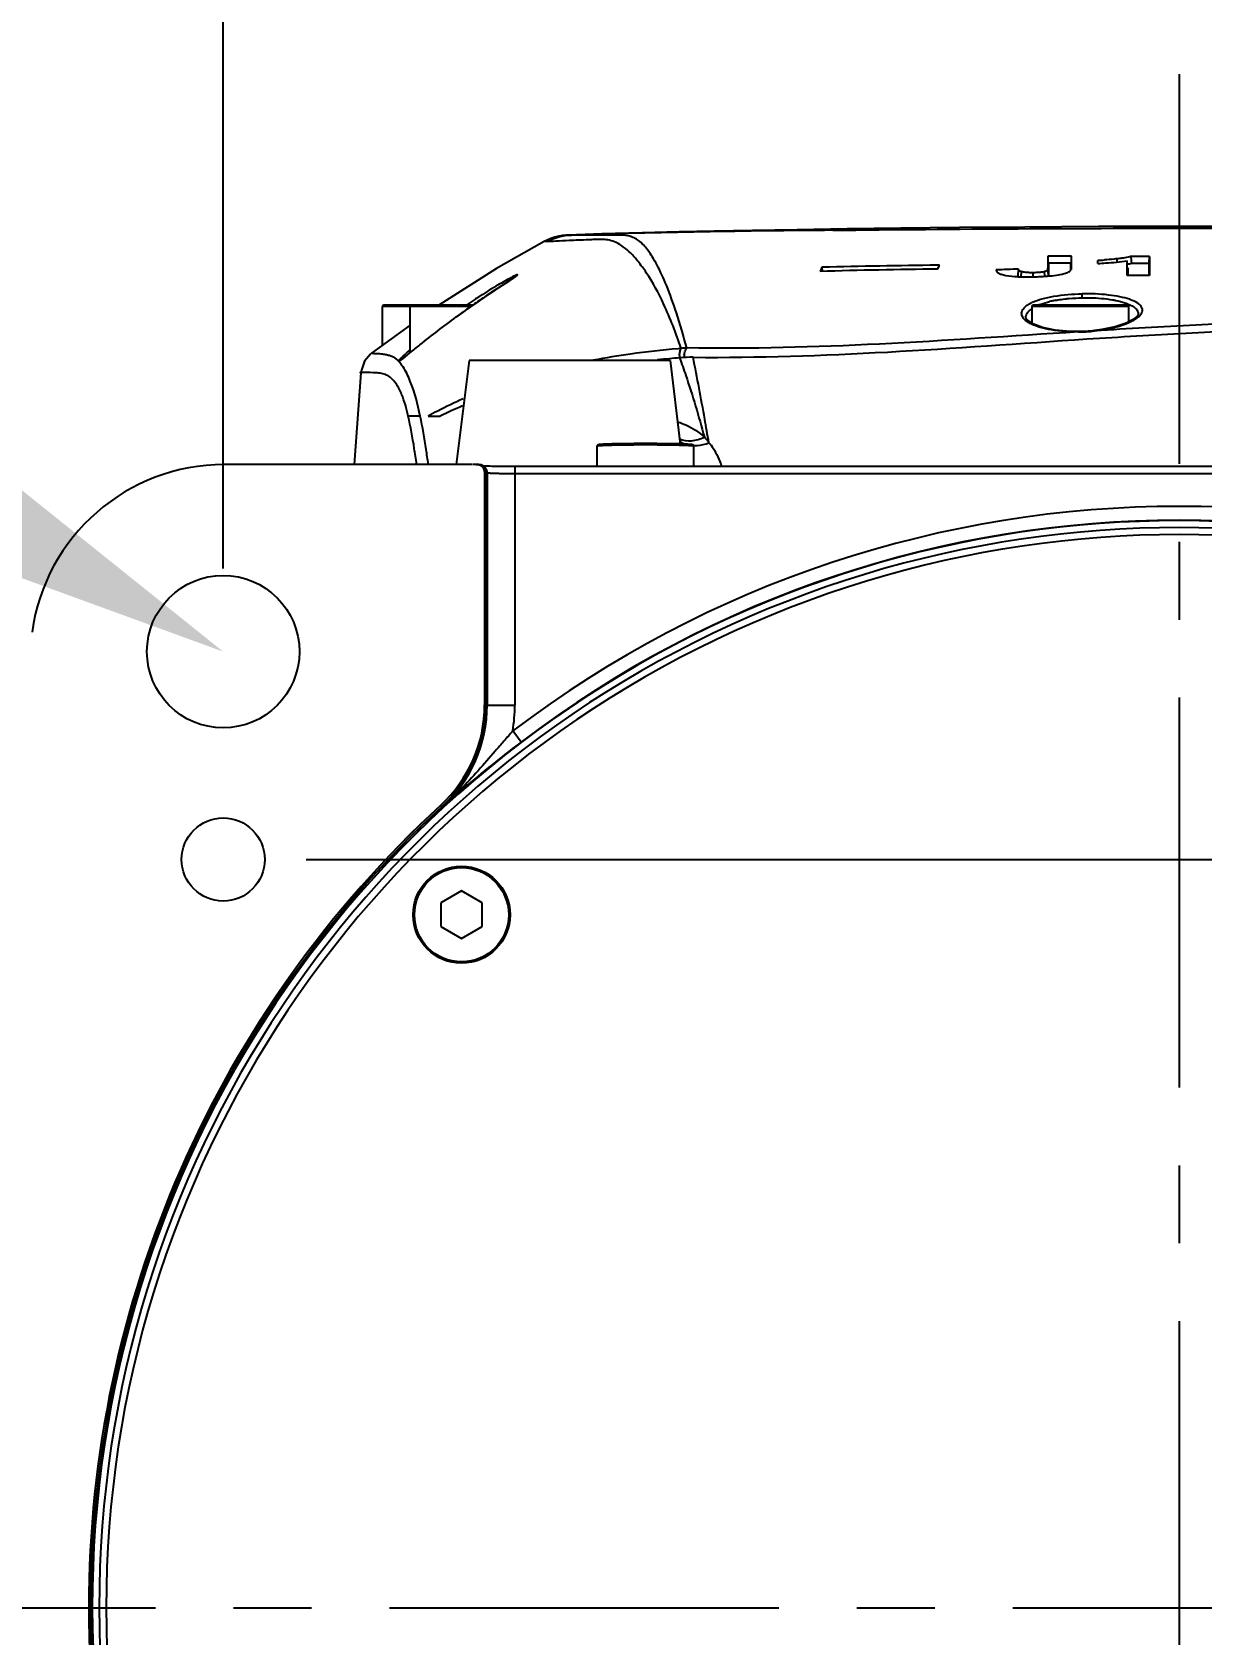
# Model space of a CAD drawing. Header units: millimetres. Extents: x 5828 to 6704, y 123 to 421.
# Drawn here: x 6423.06 to 6428.69, y 307.32 to 315.03 of the extents above; entities that cross this region are included whole.
import ezdxf
from ezdxf import colors
from ezdxf.entities.mleader import LeaderData, LeaderLine
from ezdxf.math import Vec2, Vec3

# ---------------------------------------------------------------- set-up
doc = ezdxf.new("R2010")
doc.units = ezdxf.units.MM
doc.linetypes.add('CENTER', pattern=[0.6, 0.375, -0.075, 0.075, -0.075])
for name, color, linetype in [('中心线', 7, 'Continuous'), ('外形图', 7, 'Continuous'), ('多重引线', 7, 'Continuous'), ('尺寸标注', 7, 'Continuous')]:
    doc.layers.add(name, color=color, linetype=linetype)
doc.styles.add('微软雅黑', font='msyh.ttc', dxfattribs={"height": 1.5})
doc.dimstyles.new('尺寸标注_1_15比例', dxfattribs={"dimtxt": 1.5, "dimasz": 1.25, "dimexe": 0.5, "dimexo": 0.4, "dimgap": 0.5, "dimtad": 1, "dimdec": 1, "dimlfac": 15, "dimdsep": 46, "dimtxsty": '微软雅黑', "dimcen": 0.09, "dimadec": 0, "dimazin": 0, "dimtp": 0.01, "dimtm": 0.01, "dimtfac": 1, "dimtdec": 1, "dimtofl": 0, "dimtmove": 0, "dimatfit": 3, "dimfxl": 1, "dimtolj": 1, "dimarcsym": 0})

# ---------------------------------------------------------------- blocks, each defined once
blk = doc.blocks.new('*D919')
at = {"layer": 'Defpoints', "color": 0}
for p in [(6433.1804, 316.6506), (6423.9804, 312.0484), (6433.1804, 312.0484)]:
    blk.add_point(p, dxfattribs=at)
at = {"layer": '尺寸标注', "color": 0, "lineweight": -2}
for p, q in [((6423.9804, 312.4484), (6423.9804, 317.1506)), ((6433.1804, 312.4484), (6433.1804, 317.1506)), ((6425.2304, 316.6506), (6431.9304, 316.6506))]:
    blk.add_line(p, q, dxfattribs=at)
at = {"layer": '尺寸标注', "color": 0}
for points in [[(6425.2304, 316.8589), (6425.2304, 316.4422), (6423.9804, 316.6506)], [(6431.9304, 316.4422), (6431.9304, 316.8589), (6433.1804, 316.6506)]]:
    blk.add_solid(points, dxfattribs=at)
at = {"layer": '尺寸标注', "color": 0, "insert": (6428.6534, 317.9296), "char_height": 1.5, "attachment_point": 5, "style": '微软雅黑'}
blk.add_mtext('\\A1;138', dxfattribs=at)
blk = doc.blocks.new('*D921')
at = {"layer": 'Defpoints', "color": 0}
for p in [(6423.9804, 311.0484), (6423.9804, 303.8484), (6446.0618, 303.8484)]:
    blk.add_point(p, dxfattribs=at)
at = {"layer": '尺寸标注', "color": 0, "lineweight": -2}
for p, q in [((6424.3804, 311.0484), (6446.5618, 311.0484)), ((6446.0618, 309.7984), (6446.0618, 305.0984)), ((6424.3804, 303.8484), (6446.5618, 303.8484)), ((6446.0618, 303.8484), (6446.0618, 291.5898))]:
    blk.add_line(p, q, dxfattribs=at)
at = {"layer": '尺寸标注', "color": 0}
for points in [[(6446.2701, 309.7984), (6445.8534, 309.7984), (6446.0618, 311.0484)], [(6445.8534, 305.0984), (6446.2701, 305.0984), (6446.0618, 303.8484)]]:
    blk.add_solid(points, dxfattribs=at)
at = {"layer": '尺寸标注', "color": 0, "insert": (6444.7822, 296.3792), "char_height": 1.5, "attachment_point": 5, "rotation": 90, "style": '微软雅黑'}
blk.add_mtext('\\A1;\\A1;108±0.05', dxfattribs=at)
blk = doc.blocks.new('*D924')
at = {"layer": 'Defpoints', "color": 0}
for p in [(6422.7414, 319.9272), (6436.9138, 311.1151), (6422.7414, 307.4484)]:
    blk.add_point(p, dxfattribs=at)
at = {"layer": '尺寸标注', "color": 0, "lineweight": -2}
for p, q in [((6422.7414, 307.8484), (6422.7414, 320.4272)), ((6436.9138, 311.5151), (6436.9138, 320.4272)), ((6435.6638, 319.9272), (6423.9914, 319.9272))]:
    blk.add_line(p, q, dxfattribs=at)
at = {"layer": '尺寸标注', "color": 0}
for points in [[(6423.9914, 320.1356), (6423.9914, 319.7189), (6422.7414, 319.9272)], [(6435.6638, 319.7189), (6435.6638, 320.1356), (6436.9138, 319.9272)]]:
    blk.add_solid(points, dxfattribs=at)
at = {"layer": '尺寸标注', "color": 0, "insert": (6429.8276, 321.2063), "char_height": 1.5, "attachment_point": 5, "style": '微软雅黑'}
blk.add_mtext('\\A1;212.6', dxfattribs=at)

msp = doc.modelspace()

# ---------------------------------------------------------------- linework, layer by layer
at = {"layer": '中心线', "linetype": 'CENTER', "ltscale": 5}
for p, q in [((6428.5804, 314.827), (6428.5804, 299.7063)), ((6403.7801, 307.4484), (6441.8463, 307.4484))]:
    msp.add_line(p, q, dxfattribs=at)
at = {"layer": '外形图'}
for p, q in [((6425.5245, 314.0211), (6425.2959, 313.8923)), ((6425.5387, 314.0212), (6425.5245, 314.0211)), ((6425.6401, 314.0527), (6425.6288, 314.052)), ((6425.6564, 314.0527), (6425.6403, 314.0528)), ((6425.8025, 314.0578), (6425.6412, 314.0528)), ((6425.6564, 314.0527), (6425.6412, 314.0528)), ((6425.6567, 314.0264), (6425.6459, 314.0259)), ((6425.6575, 314.0264), (6425.6459, 314.0259)), ((6427.949, 313.9506), (6427.949, 313.8935)), ((6428.063, 313.8957), (6428.063, 313.9508)), ((6428.283, 313.9229), (6428.2822, 313.9382)), ((6428.3518, 313.9295), (6428.3506, 313.9501)), ((6428.4358, 313.9154), (6428.4387, 313.9494)), ((6428.4387, 313.9494), (6428.4387, 313.8577)), ((6425.2959, 313.8923), (6425.0183, 313.7151)), ((6426.8643, 313.8787), (6426.8629, 313.8979)), ((6427.4269, 313.9074), (6427.4171, 313.9073)), ((6427.4269, 313.9074), (6427.4171, 313.9073)), ((6427.7004, 313.8848), (6427.7005, 313.8837)), ((6427.8054, 313.8545), (6427.8083, 313.8891)), ((6427.8205, 313.8518), (6427.8223, 313.8764)), ((6427.879, 313.8517), (6427.879, 313.8715)), ((6427.9346, 313.8542), (6427.933, 313.8765)), ((6427.9519, 313.8596), (6427.949, 313.8935)), ((6427.9519, 313.9166), (6427.9519, 313.8596)), ((6428.0601, 313.8856), (6428.0601, 313.9167)), ((6428.0629, 313.8937), (6428.063, 313.8958)), ((6428.1898, 313.916), (6428.1898, 313.931)), ((6428.3301, 313.8581), (6428.3301, 313.9282)), ((6428.3331, 313.8955), (6428.3331, 313.858)), ((6428.3527, 313.9161), (6428.3518, 313.9295)), ((6428.3527, 313.9161), (6428.3518, 313.9295)), ((6428.4358, 313.8579), (6428.4358, 313.9154)), ((6428.4358, 313.8882), (6428.4358, 313.9154)), ((6425.3528, 313.8298), (6425.3056, 313.7989)), ((6427.7848, 313.8537), (6427.8054, 313.8545)), ((6424.7471, 313.5219), (6424.7471, 313.7084)), ((6425.1719, 313.7084), (6424.7471, 313.7084)), ((6425.1815, 313.7151), (6424.7538, 313.7151)), ((6424.8804, 313.4868), (6424.8804, 313.7084)), ((6425.2164, 313.7392), (6425.1941, 313.7239)), ((6425.1984, 313.7268), (6425.2014, 313.7289)), ((6427.8727, 313.6277), (6427.8727, 313.7084)), ((6428.3393, 313.7084), (6427.8727, 313.7084)), ((6428.3327, 313.7151), (6427.8793, 313.7151)), ((6428.1138, 313.7509), (6428.1134, 313.7699)), ((6428.3393, 313.6356), (6428.3393, 313.7084)), ((6425.102, 313.6584), (6425.102, 313.6584)), ((6424.8804, 313.6191), (6424.6946, 313.4839)), ((6428.0949, 313.5881), (6428.0945, 313.5868)), ((6428.1131, 313.5885), (6428.0949, 313.5881)), ((6428.1209, 313.5888), (6428.1131, 313.5885)), ((6428.1131, 313.5885), (6428.1132, 313.587)), ((6428.173, 313.593), (6428.1746, 313.5919)), ((6424.6948, 313.484), (6424.6892, 313.4794)), ((6424.6947, 313.4839), (6424.6946, 313.4839)), ((6424.8657, 313.4749), (6424.8793, 313.4859)), ((6424.8253, 313.4456), (6424.8244, 313.4464)), ((6424.8253, 313.4456), (6424.8244, 313.4463)), ((6424.8261, 313.4446), (6424.8253, 313.4456)), ((6424.8334, 313.4349), (6424.8253, 313.4456)), ((6424.8301, 313.44), (6424.8261, 313.4446)), ((6424.8331, 313.4364), (6424.8301, 313.44)), ((6424.8427, 313.4675), (6424.8381, 313.463)), ((6424.8461, 313.4181), (6424.8433, 313.4223)), ((6424.8461, 313.4181), (6424.8435, 313.4215)), ((6424.8517, 313.4637), (6424.851, 313.463)), ((6425.1635, 313.4484), (6425.1021, 312.9484)), ((6426.1307, 313.4484), (6425.1635, 313.4484)), ((6426.1307, 313.4484), (6426.18, 313.0472)), ((6424.6435, 313.3903), (6424.6105, 312.9484)), ((6424.6434, 313.3903), (6424.6434, 313.3903)), ((6424.9666, 313.1817), (6425.0248, 313.1817)), ((6425.7794, 312.9388), (6425.7794, 313.0366)), ((6425.9043, 313.042), (6425.8979, 313.0419)), ((6425.9569, 313.0425), (6425.9553, 313.0425)), ((6426.0701, 313.0425), (6426.0685, 313.0425)), ((6426.1275, 313.0419), (6426.1211, 313.042)), ((6426.246, 312.9388), (6426.246, 313.0366)), ((6425.1776, 312.9484), (6423.985, 312.9484)), ((6425.1808, 312.9484), (6425.1807, 312.9484)), ((6425.1885, 312.9484), (6425.1808, 312.9484)), ((6425.196, 312.9483), (6425.1885, 312.9484)), ((6425.2448, 312.9282), (6425.2418, 312.9327)), ((6425.2485, 312.9406), (6425.2421, 312.9409)), ((6425.2558, 312.9404), (6425.2485, 312.9406)), ((6425.2641, 312.9401), (6425.2558, 312.9404)), ((6425.2734, 312.9399), (6425.2641, 312.9401)), ((6425.2836, 312.9397), (6425.2734, 312.9399)), ((6425.2948, 312.9395), (6425.2836, 312.9397)), ((6425.3069, 312.9393), (6425.2948, 312.9395)), ((6425.3201, 312.9391), (6425.3069, 312.9393)), ((6425.3342, 312.939), (6425.3201, 312.9391)), ((6425.3491, 312.9389), (6425.3342, 312.939)), ((6425.3649, 312.9388), (6425.3491, 312.9389)), ((6425.3838, 312.9388), (6425.3649, 312.9388)), ((6431.7808, 312.9388), (6425.3838, 312.9388)), ((6425.2385, 312.9146), (6425.2385, 311.7926)), ((6425.2474, 312.9142), (6425.2474, 311.7926)), ((6425.2474, 312.9142), (6425.2504, 312.9097)), ((6425.2504, 312.9097), (6425.2504, 311.7913)), ((6425.3837, 312.9055), (6425.3837, 311.7913)), ((6425.3837, 312.9055), (6431.7772, 312.9055)), ((6425.2385, 311.7926), (6425.2474, 311.7926)), ((6425.2474, 311.7926), (6425.2504, 311.7913)), ((6425.2504, 311.7913), (6425.3837, 311.7913)), ((6425.4143, 311.6136), (6425.374, 311.6667)), ((6425.0324, 311.3022), (6425.0263, 311.3088)), ((6425.0324, 311.3022), (6425.0352, 311.3008)), ((6425.1276, 310.8974), (6425.0283, 310.8401)), ((6425.2269, 310.8401), (6425.1276, 310.8974)), ((6425.0283, 310.8401), (6425.0283, 310.7254)), ((6425.2269, 310.7254), (6425.2269, 310.8401)), ((6425.0283, 310.7254), (6425.1276, 310.6681)), ((6425.1276, 310.6681), (6425.2269, 310.7254))]:
    msp.add_line(p, q, dxfattribs=at)
for points in [[(6428.9675, 314.0934), (6428.6011, 314.094), (6428.192, 314.093), (6427.8376, 314.091), (6427.5236, 314.0884), (6427.2409, 314.0854), (6426.9832, 314.0821), (6426.7426, 314.0785), (6426.5276, 314.0748), (6426.3438, 314.0713), (6426.1754, 314.0676), (6425.9982, 314.0633), (6425.8025, 314.0578)], [(6425.6288, 314.052), (6425.6129, 314.0502), (6425.595, 314.047), (6425.5762, 314.0423), (6425.5566, 314.0357), (6425.5366, 314.0272), (6425.5245, 314.0211)], [(6425.3056, 313.7989), (6425.2906, 313.789), (6425.2742, 313.7782), (6425.2564, 313.7663), (6425.2372, 313.7533), (6425.2164, 313.7392)], [(6425.3692, 313.8407), (6425.3615, 313.8356), (6425.3528, 313.8298)], [(6425.3923, 313.857), (6425.3923, 313.857), (6425.3911, 313.856), (6425.3889, 313.8543), (6425.3855, 313.8519), (6425.3812, 313.8488), (6425.3757, 313.8451), (6425.3692, 313.8407)], [(6425.1941, 313.7239), (6425.1703, 313.7073), (6425.1448, 313.6892), (6425.1176, 313.6697), (6425.102, 313.6584)], [(6427.8765, 313.625), (6427.8501, 313.6437), (6427.8435, 313.6564)], [(6428.3633, 313.648), (6428.3261, 313.6287), (6428.273, 313.6112), (6428.2091, 313.5978), (6428.1729, 313.593)], [(6428.3843, 313.6718), (6428.3818, 313.6655), (6428.3633, 313.648)], [(6428.0949, 313.5881), (6428.0563, 313.5885), (6427.9845, 313.5946), (6427.9228, 313.6074), (6427.8765, 313.625)], [(6428.173, 313.593), (6428.1645, 313.5921), (6428.1209, 313.5888)], [(6424.6892, 313.4794), (6424.6609, 313.4453), (6424.6452, 313.4032), (6424.6434, 313.3903)], [(6424.8517, 313.4637), (6424.8426, 313.4565), (6424.8365, 313.4521), (6424.8333, 313.45)], [(6425.2418, 312.9327), (6425.2406, 312.9344), (6425.2384, 312.9371), (6425.2359, 312.9394), (6425.2333, 312.9414), (6425.2306, 312.9432), (6425.2279, 312.9445), (6425.2253, 312.9456), (6425.2227, 312.9464), (6425.2203, 312.947), (6425.2182, 312.9473), (6425.2165, 312.9476), (6425.2149, 312.9477), (6425.2133, 312.9478), (6425.2116, 312.9479), (6425.2097, 312.948), (6425.2075, 312.9481), (6425.205, 312.9481), (6425.2023, 312.9482), (6425.196, 312.9483)], [(6425.2421, 312.9409), (6425.2367, 312.9411), (6425.2344, 312.9413), (6425.2335, 312.9413)]]:
    msp.add_lwpolyline(points, dxfattribs=at)
for centre, radius in [((6423.9804, 312.0484), 0.3667), ((6423.9804, 311.0484), 0.2), ((6425.1276, 310.7828), 0.2333), ((6425.1276, 310.7828), 0.2267)]:
    msp.add_circle(centre, radius, dxfattribs=at)
for centre, radius, start, end in [((6427.2552, 260.8568), 53.2199, 90.3676, 91.72154), ((6428.0834, 277.0639), 36.8871, 90.03171, 90.20883), ((6427.5416, 313.563), 0.7569, 153.73592, 155.42638), ((6427.7973, 279.9699), 33.921, 90.64186, 91.5948), ((6427.7345, 278.3492), 35.5595, 90.5114, 91.40461), ((6428.0239, 313.5865), 0.6778, 151.74742, 153.50974), ((6428.6334, 291.9721), 21.9326, 92.15603, 92.43799), ((6428.074, 275.7913), 38.1255, 90.02097, 90.18348), ((6428.1264, 315.2661), 1.3365, 272.71968, 274.06626), ((6428.3156, 291.412), 22.4461, 89.68561, 89.96287), ((6428.5388, 308.8722), 5.8929, 123.488, 123.63215), ((6430.315, 306.1835), 9.1154, 123.15206, 123.47461), ((6427.8192, 313.8578), 0.0142, 193.22466, 201.51624), ((6424.7538, 313.7084), 0.00667, 90, 180), ((6424.8871, 313.7084), 0.00667, 90, 180), ((6427.6132, 310.2213), 4.2567, 125.06204, 126.15262), ((6426.804, 311.3168), 2.9127, 124.41554, 124.55142), ((6426.7076, 311.4584), 2.7414, 123.47671, 124.42487), ((6427.8877, 309.8328), 4.7324, 124.86951, 125.08035), ((6426.6557, 311.676), 2.5164, 125.27397, 125.86416), ((6427.9493, 309.7444), 4.8401, 124.63558, 124.86957), ((6426.6162, 311.5957), 2.5765, 123.20814, 123.46711), ((6428.0335, 309.6223), 4.9885, 124.42261, 124.59304), ((6426.6152, 311.7331), 2.4464, 124.61355, 125.27373), ((6426.6223, 311.5864), 2.5876, 122.83879, 123.2082), ((6428.1202, 309.4958), 5.1419, 124.23969, 124.42258), ((6428.273, 309.271), 5.4137, 123.62836, 124.2379), ((6427.9527, 313.5553), 0.1904, 115.39615, 118.0251), ((6427.9639, 313.5322), 0.2161, 114.31955, 115.42773), ((6427.8793, 313.7084), 0.00667, 90, 180), ((6428.076, 313.2404), 0.5062, 102.27274, 103.5617), ((6428.0896, 313.1773), 0.5708, 100.4147, 102.2625), ((6428.3327, 313.7084), 0.00667, 0, 90), ((6428.2592, 313.4989), 0.258, 70.30133, 71.35419), ((6428.27, 313.5287), 0.2264, 67.81892, 70.33278), ((6428.0992, 314.2727), 0.686, 269.60114, 271.16133), ((6428.1029, 314.0939), 0.5071, 271.15777, 273.45477), ((6425.7154, 312.566), 1.2547, 133.47398, 133.91606), ((6422.9616, 315.8281), 3.0271, 308.61989, 308.97781), ((6425.8091, 312.4673), 1.3908, 133.20912, 133.47737), ((6425.9875, 312.2763), 1.6521, 132.15195, 133.18209), ((6426.5158, 309.3864), 4.1337, 98.00099, 100.53214), ((6426.5552, 309.0968), 4.4259, 94.98692, 97.984), ((6426.5651, 308.9895), 4.5337, 94.81659, 94.99386), ((6426.3413, 313.4628), 0.1654, 176.65793, 180.22567), ((6426.2186, 313.2476), 0.2618, 91.67295, 97.51836), ((6426.3596, 313.449), 0.1627, 170.92633, 174.77018), ((6424.7332, 313.3518), 0.1314, 46.08383, 52.59951), ((6424.9427, 313.353), 0.1518, 135.86368, 138.00545), ((6424.9657, 313.3306), 0.1839, 134.48105, 135.83888), ((6424.9922, 313.3037), 0.2217, 134.04863, 134.50596), ((6425.6333, 312.6515), 1.1361, 133.92025, 134.09172), ((6426.6663, 307.909), 5.5746, 95.53343, 96.13061), ((6426.6944, 307.6196), 5.8653, 95.06403, 95.53436), ((6426.2366, 312.7798), 0.6848, 89.51962, 95.01924), ((6426.0583, 311.1743), 2.285, 113.8258, 117.22872), ((6426.0201, 311.2499), 2.2003, 117.24593, 118.60394), ((6425.9715, 311.2391), 2.161, 112.84772, 115.9831), ((6426.0039, 305.6537), 7.389, 90.37663, 90.77262), ((6426.0127, 304.2913), 8.7514, 89.63441, 90.36559), ((6426.0248, 305.9798), 7.0628, 89.21824, 89.63252), ((6426.0746, 312.881), 0.2983, 35.42024, 42.07555), ((6423.9849, 312.0155), 0.9329, 89.99032, 172.22841), ((6425.2141, 312.9142), 0.0333, 359.97219, 33.68568), ((6425.2171, 312.9098), 0.0333, 359.97519, 33.68407), ((6428.5804, 307.4484), 5.2986, 52.76015, 127.23975), ((6428.5804, 307.4484), 5.2302, 44.67255, 315.32745), ((6428.5804, 307.4484), 5.1969, 44.67255, 315.32745), ((6428.5804, 307.4484), 5.232, 52.76033, 127.23973), ((6428.5804, 307.4484), 5.163, 44.67022, 315.32975), ((6424.5809, 311.7926), 0.6576, 312.63464, 0.00059), ((6424.5809, 311.7926), 0.6666, 312.63542, 359.99953), ((6424.5839, 311.7913), 0.6665, 312.62035, 0.00197), ((6424.582, 311.7914), 0.8017, 351.0502, 359.98953), ((6428.5804, 307.4484), 5.2473, 132.63494, 227.36506), ((6428.5804, 307.4484), 5.2384, 132.63494, 227.36506)]:
    msp.add_arc(centre, radius, start, end, dxfattribs=at)
for points in [[(6425.5387, 314.0212), (6425.5745, 314.0404), (6425.6158, 314.0514), (6425.6564, 314.0527)], [(6428.4387, 313.9495), (6428.4093, 313.9498), (6428.3799, 313.95), (6428.3505, 313.9502)], [(6427.879, 313.8715), (6427.8711, 313.8714), (6427.8632, 313.8714), (6427.8554, 313.8718)], [(6427.9519, 313.8596), (6427.9519, 313.8582), (6427.9518, 313.8567), (6427.9514, 313.8554)], [(6428.4358, 313.9154), (6428.4081, 313.9157), (6428.3804, 313.9159), (6428.3527, 313.9161)], [(6427.85, 313.7155), (6427.8543, 313.7184), (6427.8587, 313.721), (6427.8633, 313.7234)], [(6428.1335, 313.5877), (6428.1472, 313.5886), (6428.1609, 313.59), (6428.1746, 313.5918)], [(6426.1779, 313.0599), (6426.1881, 313.0531), (6426.1995, 313.048), (6426.2112, 313.0447)]]:
    msp.add_open_spline(points, degree=3, dxfattribs=at)
for points, knots in [([(6425.6459, 314.0259), (6425.6244, 314.0249), (6425.5887, 314.0231), (6425.5529, 314.0211), (6425.5387, 314.0212)], [0, 0, 0, 0, 0.60228, 1, 1, 1, 1]), ([(6426.211, 313.5093), (6426.1959, 313.5661), (6426.1666, 313.6679), (6426.1188, 313.8022), (6426.0726, 313.9039), (6426.0288, 313.9768), (6425.9858, 314.0257), (6425.9392, 314.0487), (6425.8959, 314.0528), (6425.8457, 314.0526), (6425.7909, 314.0513), (6425.7349, 314.0524), (6425.6915, 314.0523), (6425.6667, 314.0525), (6425.6564, 314.0527)], [0, 0, 0, 0, 0.195723, 0.352592, 0.474433, 0.566897, 0.635436, 0.6882, 0.735062, 0.779005, 0.855757, 0.917306, 0.965686, 1, 1, 1, 1]), ([(6426.1844, 313.5072), (6426.1597, 313.5798), (6426.1121, 313.7052), (6426.0378, 313.8432), (6425.9802, 313.9229), (6425.9346, 313.9749), (6425.8877, 314.0122), (6425.8401, 314.0285), (6425.8094, 314.0324), (6425.7807, 314.0317), (6425.7451, 314.03), (6425.7038, 314.0284), (6425.6717, 314.0271), (6425.6567, 314.0264)], [0, 0, 0, 0, 0.278525, 0.486322, 0.567112, 0.634649, 0.738048, 0.779208, 0.81583, 0.850053, 0.883197, 0.945508, 1, 1, 1, 1]), ([(6426.9138, 314.0756), (6427.2111, 314.0792), (6427.813, 314.084), (6429.0352, 314.0876), (6429.9602, 314.0805), (6430.5804, 314.0694)], [0, 0, 0, 0, 0.243261, 0.492469, 1, 1, 1, 1]), ([(6428.2822, 313.9383), (6428.2773, 313.9378), (6428.257, 313.9358), (6428.2367, 313.934), (6428.2212, 313.9329)], [0, 0, 0, 0, 0.238715, 1, 1, 1, 1]), ([(6428.3123, 313.942), (6428.3099, 313.9417), (6428.2999, 313.9403), (6428.2899, 313.9391), (6428.2822, 313.9383)], [0, 0, 0, 0, 0.235112, 1, 1, 1, 1]), ([(6428.3505, 313.9502), (6428.3481, 313.9493), (6428.3356, 313.9456), (6428.3227, 313.9435), (6428.3123, 313.942)], [0, 0, 0, 0, 0.189939, 1, 1, 1, 1]), ([(6425.3804, 313.8483), (6425.3832, 313.8502), (6425.3871, 313.8529), (6425.3917, 313.8563), (6425.3941, 313.8581), (6425.3959, 313.8597), (6425.3968, 313.8606), (6425.3975, 313.8616), (6425.3965, 313.8619), (6425.3954, 313.8615), (6425.3934, 313.861), (6425.3908, 313.8599), (6425.3859, 313.8577), (6425.3781, 313.8539), (6425.3714, 313.8505), (6425.3677, 313.8486)], [0, 0, 0, 0, 0.186566, 0.258575, 0.315903, 0.358229, 0.3854, 0.398394, 0.40808, 0.43052, 0.467775, 0.520088, 0.587387, 0.765699, 1, 1, 1, 1]), ([(6427.7005, 313.8837), (6427.701, 313.8781), (6427.7101, 313.8693), (6427.7266, 313.863), (6427.7388, 313.8599), (6427.7461, 313.8586)], [0, 0, 0, 0, 0.311615, 0.594416, 1, 1, 1, 1]), ([(6427.7461, 313.8586), (6427.7656, 313.8548), (6427.8088, 313.8513), (6427.8519, 313.8512), (6427.8752, 313.8517)], [0, 0, 0, 0, 0.461481, 1, 1, 1, 1]), ([(6427.8223, 313.8764), (6427.8183, 313.8776), (6427.8119, 313.8805), (6427.8087, 313.8868), (6427.8083, 313.8891)], [0, 0, 0, 0, 0.632931, 1, 1, 1, 1]), ([(6427.8362, 313.8735), (6427.8349, 313.8737), (6427.8302, 313.8744), (6427.8256, 313.8754), (6427.8223, 313.8764)], [0, 0, 0, 0, 0.283504, 1, 1, 1, 1]), ([(6427.8554, 313.8718), (6427.8537, 313.8718), (6427.8473, 313.8722), (6427.8409, 313.8728), (6427.8362, 313.8735)], [0, 0, 0, 0, 0.26794, 1, 1, 1, 1]), ([(6427.8752, 313.8517), (6427.8852, 313.8519), (6427.9237, 313.853), (6427.9622, 313.8554), (6427.9903, 313.8597)], [0, 0, 0, 0, 0.26162, 1, 1, 1, 1]), ([(6427.9168, 313.8736), (6427.9139, 313.8732), (6427.9013, 313.8721), (6427.8887, 313.8716), (6427.879, 313.8715)], [0, 0, 0, 0, 0.23755, 1, 1, 1, 1]), ([(6427.933, 313.8765), (6427.9319, 313.8762), (6427.9266, 313.8749), (6427.9211, 313.8741), (6427.9168, 313.8736)], [0, 0, 0, 0, 0.212541, 1, 1, 1, 1]), ([(6427.949, 313.8935), (6427.949, 313.8905), (6427.9467, 313.8819), (6427.9381, 313.8779), (6427.933, 313.8765)], [0, 0, 0, 0, 0.355971, 1, 1, 1, 1]), ([(6427.9903, 313.8597), (6428.0027, 313.8616), (6428.0231, 313.8654), (6428.0433, 313.8718), (6428.0505, 313.876)], [0, 0, 0, 0, 0.601084, 1, 1, 1, 1]), ([(6428.0505, 313.876), (6428.0543, 313.8782), (6428.0603, 313.8833), (6428.0627, 313.8907), (6428.0629, 313.8937)], [0, 0, 0, 0, 0.587811, 1, 1, 1, 1]), ([(6428.1898, 313.916), (6428.2026, 313.9167), (6428.2494, 313.9195), (6428.2962, 313.9237), (6428.3301, 313.9282)], [0, 0, 0, 0, 0.272063, 1, 1, 1, 1]), ([(6428.3527, 313.9161), (6428.3513, 313.9156), (6428.3446, 313.9135), (6428.3377, 313.912), (6428.3322, 313.911)], [0, 0, 0, 0, 0.208225, 1, 1, 1, 1]), ([(6425.3677, 313.8486), (6425.3459, 313.8372), (6425.2959, 313.8087), (6425.2469, 313.7784), (6425.2191, 313.7605)], [0, 0, 0, 0, 0.426656, 1, 1, 1, 1]), ([(6425.2256, 313.7465), (6425.2335, 313.7519), (6425.2627, 313.7718), (6425.2923, 313.7911), (6425.3143, 313.8047)], [0, 0, 0, 0, 0.270209, 1, 1, 1, 1]), ([(6425.3302, 313.8151), (6425.3352, 313.8184), (6425.352, 313.8294), (6425.3688, 313.8404), (6425.3804, 313.8483)], [0, 0, 0, 0, 0.300004, 1, 1, 1, 1]), ([(6427.8469, 313.6379), (6427.8398, 313.6432), (6427.8278, 313.654), (6427.8201, 313.6772), (6427.8297, 313.6998), (6427.8424, 313.7103), (6427.85, 313.7155)], [0, 0, 0, 0, 0.27823, 0.49429, 0.71364, 1, 1, 1, 1]), ([(6427.8749, 313.7291), (6427.8896, 313.7358), (6427.9237, 313.7471), (6428.003, 313.764), (6428.0681, 313.7691), (6428.1134, 313.7699)], [0, 0, 0, 0, 0.199873, 0.440524, 1, 1, 1, 1]), ([(6427.9034, 313.7154), (6427.9074, 313.7171), (6427.925, 313.7239), (6427.9431, 313.7291), (6427.9573, 313.7325)], [0, 0, 0, 0, 0.229058, 1, 1, 1, 1]), ([(6427.9864, 313.7387), (6427.9901, 313.7394), (6428.0053, 313.742), (6428.0205, 313.7441), (6428.0321, 313.7455)], [0, 0, 0, 0, 0.242719, 1, 1, 1, 1]), ([(6428.0321, 313.7455), (6428.0388, 313.7463), (6428.0659, 313.749), (6428.0932, 313.7505), (6428.1138, 313.7509)], [0, 0, 0, 0, 0.245258, 1, 1, 1, 1]), ([(6428.3417, 313.7434), (6428.3267, 313.7485), (6428.2933, 313.7568), (6428.2172, 313.7685), (6428.1559, 313.7707), (6428.1134, 313.7699)], [0, 0, 0, 0, 0.205225, 0.447063, 1, 1, 1, 1]), ([(6428.1138, 313.7509), (6428.1266, 313.7512), (6428.1755, 313.7511), (6428.2245, 313.7472), (6428.2601, 313.7411)], [0, 0, 0, 0, 0.262911, 1, 1, 1, 1]), ([(6428.2601, 313.7411), (6428.2656, 313.7402), (6428.2858, 313.7364), (6428.3058, 313.7314), (6428.32, 313.7266)], [0, 0, 0, 0, 0.271494, 1, 1, 1, 1]), ([(6428.32, 313.7266), (6428.324, 313.7253), (6428.3383, 313.7201), (6428.3521, 313.7135), (6428.3611, 313.7073)], [0, 0, 0, 0, 0.282606, 1, 1, 1, 1]), ([(6428.3714, 313.6485), (6428.3768, 313.652), (6428.3865, 313.659), (6428.3976, 313.6711), (6428.404, 313.6835), (6428.405, 313.7014), (6428.3876, 313.7238), (6428.3676, 313.7333), (6428.3554, 313.7383)], [0, 0, 0, 0, 0.154167, 0.280865, 0.385549, 0.479068, 0.68861, 1, 1, 1, 1]), ([(6428.3611, 313.7073), (6428.3678, 313.7028), (6428.3792, 313.6933), (6428.3845, 313.6787), (6428.3843, 313.6723)], [0, 0, 0, 0, 0.560736, 1, 1, 1, 1]), ([(6424.8793, 313.4859), (6424.8952, 313.4988), (6424.9683, 313.5578), (6425.0427, 313.6152), (6425.102, 313.6584)], [0, 0, 0, 0, 0.21852, 1, 1, 1, 1]), ([(6426.2424, 313.4646), (6426.554, 313.4622), (6427.1865, 313.484), (6427.9761, 313.5435), (6428.6118, 313.5823), (6429.2256, 313.6079), (6429.6804, 313.6189), (6429.978, 313.6374)], [0, 0, 0, 0, 0.249984, 0.507242, 0.635177, 0.760834, 1, 1, 1, 1]), ([(6427.8435, 313.6567), (6427.8434, 313.6592), (6427.8446, 313.6704), (6427.8512, 313.6804), (6427.8571, 313.6865)], [0, 0, 0, 0, 0.229015, 1, 1, 1, 1]), ([(6427.8703, 313.624), (6427.8681, 313.6251), (6427.86, 313.6292), (6427.8523, 313.6339), (6427.8469, 313.6379)], [0, 0, 0, 0, 0.270098, 1, 1, 1, 1]), ([(6427.8571, 313.6865), (6427.858, 313.6875), (6427.862, 313.6913), (6427.8663, 313.6948), (6427.8697, 313.6972)], [0, 0, 0, 0, 0.235143, 1, 1, 1, 1]), ([(6430.0371, 313.679), (6429.891, 313.6685), (6429.591, 313.6532), (6429.132, 313.6388), (6428.6573, 313.6203), (6428.3365, 313.6019), (6428.1746, 313.5918)], [0, 0, 0, 0, 0.235799, 0.483094, 0.73892, 1, 1, 1, 1]), ([(6428.1746, 313.5919), (6428.206, 313.5954), (6428.2629, 313.6047), (6428.3181, 313.6223), (6428.3417, 313.6328)], [0, 0, 0, 0, 0.55029, 1, 1, 1, 1]), ([(6428.3417, 313.6328), (6428.3445, 313.634), (6428.3546, 313.6387), (6428.3645, 313.6441), (6428.3714, 313.6485)], [0, 0, 0, 0, 0.269947, 1, 1, 1, 1]), ([(6428.0945, 313.5868), (6427.7758, 313.5666), (6427.1489, 313.5219), (6426.5201, 313.5045), (6426.211, 313.5093)], [0, 0, 0, 0, 0.508144, 1, 1, 1, 1]), ([(6428.0945, 313.5868), (6428.0515, 313.5861), (6427.99, 313.5897), (6427.9154, 313.6061), (6427.8838, 313.6174), (6427.8703, 313.624)], [0, 0, 0, 0, 0.563024, 0.801971, 1, 1, 1, 1]), ([(6424.7467, 313.4792), (6424.7423, 313.4798), (6424.733, 313.4808), (6424.7211, 313.4807), (6424.7111, 313.4813), (6424.7039, 313.4822), (6424.6987, 313.4836), (6424.6958, 313.4836), (6424.695, 313.484)], [0, 0, 0, 0, 0.255904, 0.538771, 0.687819, 0.83525, 0.951483, 1, 1, 1, 1]), ([(6424.813, 313.4562), (6424.8087, 313.4595), (6424.7994, 313.4657), (6424.7833, 313.472), (6424.7656, 313.476), (6424.7532, 313.4783), (6424.7467, 313.4792)], [0, 0, 0, 0, 0.232859, 0.468613, 0.722745, 1, 1, 1, 1]), ([(6426.1762, 313.4725), (6426.1766, 313.4792), (6426.178, 313.4911), (6426.1818, 313.5027), (6426.1844, 313.5072)], [0, 0, 0, 0, 0.5665, 1, 1, 1, 1]), ([(6426.199, 313.4747), (6426.1996, 313.4782), (6426.2019, 313.4901), (6426.2058, 313.5023), (6426.211, 313.5093)], [0, 0, 0, 0, 0.288323, 1, 1, 1, 1]), ([(6424.8253, 313.4456), (6424.8249, 313.4455), (6424.8236, 313.4455), (6424.8244, 313.4479), (6424.8264, 313.4505), (6424.8285, 313.453), (6424.8299, 313.4546)], [0, 0, 0, 0, 0.101181, 0.213786, 0.480711, 1, 1, 1, 1]), ([(6424.8284, 313.4468), (6424.8281, 313.4466), (6424.8271, 313.4461), (6424.826, 313.4456), (6424.8253, 313.4456)], [0, 0, 0, 0, 0.337739, 1, 1, 1, 1]), ([(6424.8333, 313.4498), (6424.8329, 313.4495), (6424.8312, 313.4484), (6424.8296, 313.4474), (6424.8284, 313.4468)], [0, 0, 0, 0, 0.30335, 1, 1, 1, 1]), ([(6424.8433, 313.4223), (6424.8425, 313.4236), (6424.8392, 313.4284), (6424.8357, 313.4331), (6424.8331, 313.4364)], [0, 0, 0, 0, 0.267715, 1, 1, 1, 1]), ([(6424.851, 313.463), (6424.849, 313.4615), (6424.8432, 313.4569), (6424.8374, 313.4525), (6424.8333, 313.4498)], [0, 0, 0, 0, 0.342634, 1, 1, 1, 1]), ([(6424.8381, 313.463), (6424.8412, 313.4656), (6424.8471, 313.4673), (6424.8525, 313.4663), (6424.8539, 313.4659)], [0, 0, 0, 0, 0.733329, 1, 1, 1, 1]), ([(6424.9287, 313.1817), (6424.9166, 313.2383), (6424.8961, 313.3201), (6424.86, 313.3963), (6424.8461, 313.4181)], [0, 0, 0, 0, 0.691418, 1, 1, 1, 1]), ([(6426.1767, 313.462), (6426.187, 313.4338), (6426.231, 313.3081), (6426.2689, 313.1803), (6426.296, 313.0808)], [0, 0, 0, 0, 0.225849, 1, 1, 1, 1]), ([(6426.3176, 313.0539), (6426.3111, 313.0917), (6426.2872, 313.2288), (6426.2617, 313.3657), (6426.2419, 313.4646)], [0, 0, 0, 0, 0.275552, 1, 1, 1, 1]), ([(6424.8705, 313.1818), (6424.8626, 313.2176), (6424.8485, 313.2719), (6424.8175, 313.3324), (6424.7918, 313.3631), (6424.7682, 313.3806), (6424.7401, 313.3877), (6424.7091, 313.3913), (6424.6217, 313.3924), (6424.6447, 313.3903)], [0, 0, 0, 0, 0.312586, 0.473647, 0.574285, 0.649928, 0.722153, 0.804042, 1, 1, 1, 1]), ([(6424.9287, 313.1817), (6424.9213, 313.182), (6424.9019, 313.1817), (6424.8825, 313.1814), (6424.8705, 313.1818)], [0, 0, 0, 0, 0.379011, 1, 1, 1, 1]), ([(6424.9113, 312.9514), (6424.9078, 312.9763), (6424.8964, 313.0534), (6424.8825, 313.1303), (6424.8705, 313.1818)], [0, 0, 0, 0, 0.322347, 1, 1, 1, 1]), ([(6424.9672, 312.9501), (6424.9641, 312.9737), (6424.9532, 313.0512), (6424.9402, 313.1284), (6424.9287, 313.1817)], [0, 0, 0, 0, 0.304129, 1, 1, 1, 1]), ([(6426.17, 313.1532), (6426.1825, 313.1492), (6426.228, 313.132), (6426.2702, 313.1053), (6426.296, 313.0808)], [0, 0, 0, 0, 0.268912, 1, 1, 1, 1]), ([(6426.246, 313.0366), (6426.246, 313.0379), (6426.2453, 313.0402), (6426.243, 313.0425), (6426.2407, 313.0435), (6426.2385, 313.044), (6426.2353, 313.0445), (6426.2302, 313.045), (6426.2227, 313.0455), (6426.2133, 313.046), (6426.2019, 313.0465), (6426.1887, 313.047), (6426.1677, 313.0476), (6426.1381, 313.0482), (6426.0842, 313.049), (6426.0127, 313.0493), (6425.9412, 313.049), (6425.8873, 313.0482), (6425.8577, 313.0476), (6425.8367, 313.047), (6425.8235, 313.0465), (6425.8121, 313.046), (6425.8027, 313.0455), (6425.7952, 313.045), (6425.7901, 313.0445), (6425.7869, 313.044), (6425.7847, 313.0435), (6425.7824, 313.0425), (6425.7801, 313.0402), (6425.7794, 313.0379), (6425.7794, 313.0366)], [0, 0, 0, 0, 0.008332, 0.014189, 0.019966, 0.024087, 0.028603, 0.040312, 0.056133, 0.076141, 0.100219, 0.128164, 0.159723, 0.232456, 0.315621, 0.499998, 0.684377, 0.767541, 0.840275, 0.871834, 0.89978, 0.923858, 0.943866, 0.959688, 0.971397, 0.975912, 0.980033, 0.98581, 0.991669, 1, 1, 1, 1]), ([(6425.8979, 313.0419), (6425.8893, 313.0418), (6425.873, 313.0415), (6425.8498, 313.041), (6425.8295, 313.0404), (6425.8145, 313.0398), (6425.8042, 313.0393), (6425.7978, 313.039), (6425.7923, 313.0386), (6425.7878, 313.0382), (6425.7843, 313.0378), (6425.7817, 313.0375), (6425.7803, 313.0371), (6425.7794, 313.0368), (6425.7794, 313.0366)], [0, 0, 0, 0, 0.216655, 0.412738, 0.584842, 0.729982, 0.791637, 0.84565, 0.891792, 0.929871, 0.959735, 0.981291, 0.994541, 1, 1, 1, 1]), ([(6426.246, 313.0366), (6426.246, 313.0368), (6426.2451, 313.0371), (6426.2438, 313.0375), (6426.2411, 313.0378), (6426.2376, 313.0382), (6426.2331, 313.0386), (6426.2277, 313.039), (6426.2213, 313.0393), (6426.2109, 313.0398), (6426.1959, 313.0404), (6426.1756, 313.041), (6426.1524, 313.0415), (6426.1361, 313.0418), (6426.1275, 313.0419)], [0, 0, 0, 0, 0.005459, 0.018709, 0.040265, 0.070129, 0.108208, 0.15435, 0.208363, 0.270018, 0.415158, 0.587262, 0.783345, 1, 1, 1, 1]), ([(6426.1757, 313.072), (6426.1938, 313.0645), (6426.2363, 313.059), (6426.2767, 313.0713), (6426.296, 313.0808)], [0, 0, 0, 0, 0.47576, 1, 1, 1, 1]), ([(6426.2435, 313.0396), (6426.2496, 313.0394), (6426.2749, 313.0399), (6426.3, 313.0464), (6426.3176, 313.0538)], [0, 0, 0, 0, 0.241972, 1, 1, 1, 1]), ([(6426.3176, 313.0538), (6426.3247, 313.0455), (6426.351, 313.011), (6426.3695, 312.9708), (6426.3785, 312.9398)], [0, 0, 0, 0, 0.253542, 1, 1, 1, 1]), ([(6425.2385, 312.9146), (6425.2385, 312.9178), (6425.2375, 312.9241), (6425.233, 312.9325), (6425.2263, 312.9393), (6425.2153, 312.9456), (6425.2028, 312.948), (6425.1902, 312.9484), (6425.184, 312.9484), (6425.1808, 312.9484)], [0, 0, 0, 0, 0.124914, 0.249862, 0.374886, 0.5, 0.749529, 0.87476, 1, 1, 1, 1]), ([(6425.3837, 312.9388), (6425.3838, 312.9388), (6425.3837, 312.9384), (6425.3838, 312.9381), (6425.3837, 312.9372), (6425.3838, 312.9362), (6425.3837, 312.9348), (6425.3837, 312.9324), (6425.3837, 312.9287), (6425.3837, 312.9237), (6425.3837, 312.918), (6425.3838, 312.9119), (6425.3837, 312.9076), (6425.3837, 312.9055)], [0, 0, 0, 0, 0.004854, 0.019254, 0.043104, 0.076163, 0.118125, 0.168573, 0.292931, 0.444461, 0.617338, 0.804923, 1, 1, 1, 1]), ([(6425.2385, 312.9146), (6425.2398, 312.9146), (6425.2419, 312.9145), (6425.2444, 312.9145), (6425.2459, 312.9144), (6425.2467, 312.9143), (6425.2471, 312.9143), (6425.2474, 312.9142), (6425.2474, 312.9142)], [0, 0, 0, 0, 0.419123, 0.728336, 0.840126, 0.922791, 0.97604, 1, 1, 1, 1]), ([(6425.2504, 312.9097), (6425.2505, 312.9096), (6425.2508, 312.9095), (6425.2517, 312.9092), (6425.2538, 312.9088), (6425.2571, 312.9084), (6425.2616, 312.9081), (6425.2672, 312.9077), (6425.274, 312.9073), (6425.2818, 312.907), (6425.294, 312.9066), (6425.3113, 312.9061), (6425.3339, 312.9057), (6425.3583, 312.9055), (6425.3751, 312.9055), (6425.3837, 312.9055)], [0, 0, 0, 0, 0.002569, 0.007211, 0.02324, 0.048339, 0.082335, 0.124934, 0.175748, 0.234307, 0.300064, 0.450655, 0.621881, 0.807315, 1, 1, 1, 1]), ([(6425.374, 311.6667), (6425.3597, 311.6505), (6425.3316, 311.6182), (6425.2761, 311.5543), (6425.208, 311.4754), (6425.124, 311.3849), (6425.0653, 311.3281), (6425.0352, 311.3008)], [0, 0, 0, 0, 0.129542, 0.257683, 0.509108, 0.755725, 1, 1, 1, 1]), ([(6425.4143, 311.6136), (6425.3792, 311.5869), (6425.2497, 311.4865), (6425.1242, 311.3809), (6425.0352, 311.3008)], [0, 0, 0, 0, 0.269215, 1, 1, 1, 1])]:
    msp.add_open_spline(points, degree=3, knots=knots, dxfattribs=at)

# ---------------------------------------------------------------- dimensions: what is measured, and where the dimension line sits
at = {"layer": '尺寸标注'}
dim = msp.add_linear_dim(base=(6422.7414, 319.9272), p1=(6436.9138, 311.1151), p2=(6422.7414, 307.4484), dimstyle='尺寸标注_1_15比例', dxfattribs=at)
dim.commit()
dim.dimension.update_dxf_attribs({"geometry": '*D924', "text_midpoint": (6429.8276, 321.2063)})
dim = msp.add_linear_dim(base=(6433.1804, 316.6506), p1=(6423.9804, 312.0484), p2=(6433.1804, 312.0484), dimstyle='尺寸标注_1_15比例', dxfattribs=at)
dim.commit()
dim.dimension.update_dxf_attribs({"geometry": '*D919', "text_midpoint": (6428.6534, 316.6506), "dimtype": 160})
dim = msp.add_linear_dim(base=(6446.0618, 303.8484), p1=(6423.9804, 311.0484), p2=(6423.9804, 303.8484), angle=90, text='\\A1;<>±0.05', dimstyle='尺寸标注_1_15比例', override={"dimtxsty": '微软雅黑'}, dxfattribs=at)
dim.commit()
dim.dimension.update_dxf_attribs({"geometry": '*D921', "text_midpoint": (6446.0618, 296.3792), "dimtype": 160})

# ---------------------------------------------------------------- leaders
at = {"layer": '多重引线'}
ml = msp.add_multileader_mtext('Standard', dxfattribs=at)
ml.set_content('4×{\\C256;Φ11 through}', style='微软雅黑')
ml.set_leader_properties()
ml.build(insert=Vec2(0, 0))
ml.multileader.update_dxf_attribs({"text_left_attachment_type": 5, "text_right_attachment_type": 5, "dogleg_length": 1, "arrow_head_size": 1.25})
ctx = ml.context
ctx.base_point, ctx.char_height, ctx.arrow_head_size, ctx.landing_gap_size, ctx.plane_origin = Vec3(6396.7481, 317.9779), 1.5, 1.25, 0.5, Vec3(6423.9804, 312.0484)
ctx.left_attachment, ctx.right_attachment, ctx.text_align_type = 5, 5, 2
notes = []
notes.append((ctx, [(0, (1, 1, 0), (6413.4508, 317.9779), (-1, 0), 1, [(0, [(6423.9804, 312.0484)], 0, [])])]))
ctx.mtext.insert, ctx.mtext.alignment, ctx.mtext.flow_direction = Vec3(6411.9508, 320.0676), 3, 5
for ctx, leaders in notes:
    for number, flags, end, landing, length, lines in leaders:
        leader = LeaderData()
        leader.index, (leader.has_last_leader_line, leader.has_dogleg_vector, leader.attachment_direction) = number, flags
        leader.last_leader_point, leader.dogleg_vector, leader.dogleg_length = Vec3(end), Vec3(landing), length
        for number, points, colour, breaks in lines:
            line = LeaderLine()
            line.index, line.vertices, line.color, line.breaks = number, Vec3.list(points), colors.encode_raw_color(colour), breaks
            leader.lines.append(line)
        ctx.leaders.append(leader)

doc.saveas('drawing.dxf')
